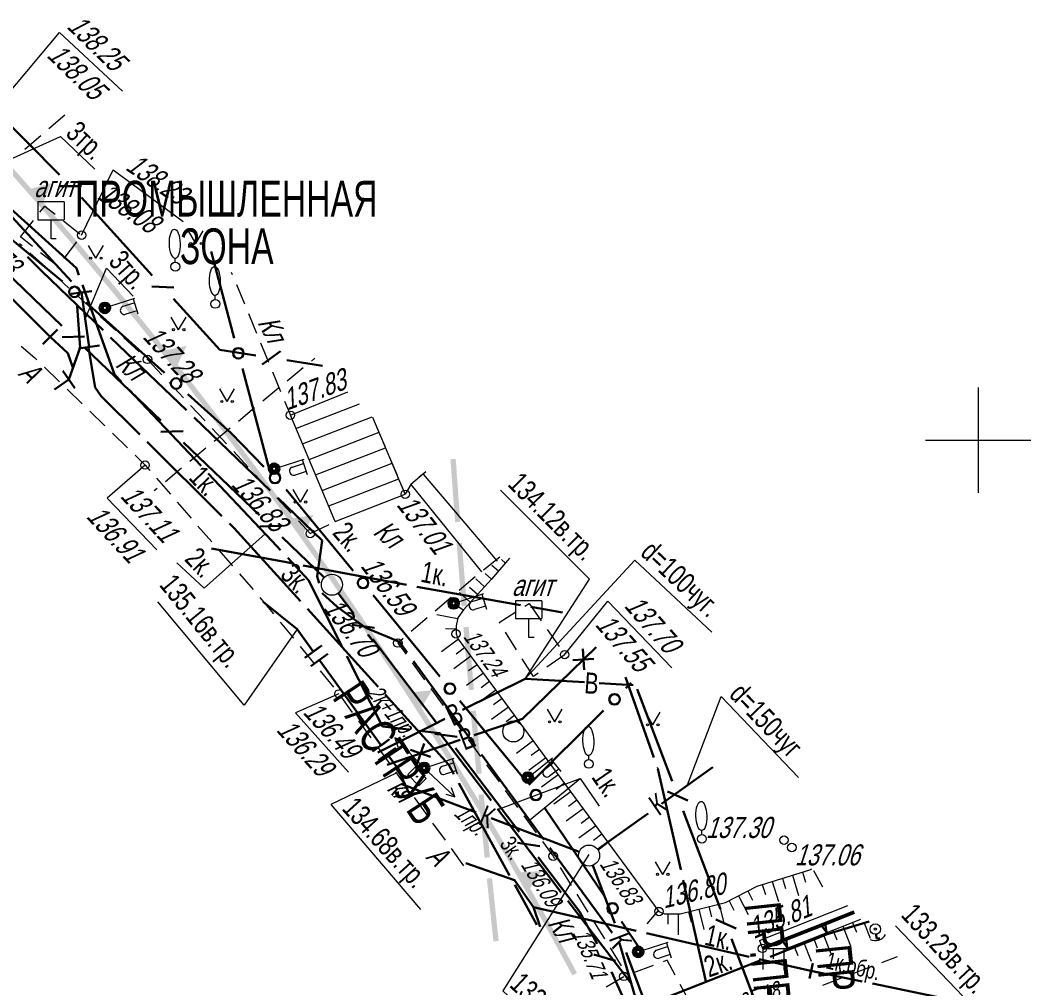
# Model space of a CAD drawing. Extents: x 10098 to 11902, y 8648 to 10202.
# Drawn here: x 10354.5 to 10402.5, y 9673.98 to 9719.96 of the extents above; entities that cross this region are included whole.
import ezdxf
from ezdxf.enums import TextEntityAlignment as Align

# ---------------------------------------------------------------- set-up
doc = ezdxf.new("R2010")
doc.units = 0
for name, color, linetype in [('1_Водопровод', 7, 'Continuous'), ('20_Строения', 7, 'Continuous'), ('21_Колодцы', 7, 'Continuous'), ('22_Столбы', 7, 'Continuous'), ('23_Ограждения', 7, 'Continuous'), ('25_Откосы', 7, 'Continuous'), ('38_Высотные_отметки', 7, 'Continuous'), ('50_Красные_линии', 7, 'Continuous'), ('51_Сетка_координат', 7, 'Continuous'), ('52_Топонимика', 7, 'Continuous')]:
    doc.layers.add(name, color=color, linetype=linetype)
for name, color, linetype, lineweight in [('4_Канализация', 16, 'Continuous', 30), ('5_Газопровод', 16, 'Continuous', 30), ('7_Электрокабели', 1, 'Continuous', 30), ('8_Связь', 3, 'Continuous', 30)]:
    doc.layers.add(name, color=color, linetype=linetype, lineweight=lineweight)
doc.styles.add('mggt', font='russian_1251.shx', dxfattribs={"width": 0.75, "oblique": 18, "height": 1})
doc.styles.add('Style-RUSSIAN_1251', font='RUSSIAN_1251.shx')

msp = doc.modelspace()

# ---------------------------------------------------------------- hatches: boundary and pattern name
at = {"layer": '50_Красные_линии', "linetype": 'Continuous', "lineweight": 25}
for points in [[(10354.471, 9712.572), (10354.118, 9712.968), (10353.931, 9712.801), (10354.284, 9712.406), (10354.594, 9712.054), (10354.782, 9712.219)], [(10355.308, 9711.623), (10354.782, 9712.219), (10354.594, 9712.054), (10355.12, 9711.458), (10355.254, 9711.303), (10355.443, 9711.468)], [(10355.962, 9712.204), (10354.881, 9711.918), (10355.212, 9711.543)], [(10355.961, 9712.195), (10355.962, 9712.204), (10355.212, 9711.543), (10355.214, 9711.54), (10355.54, 9711.166)], [(10356.099, 9710.713), (10355.443, 9711.468), (10355.254, 9711.303), (10355.911, 9710.549)], [(10356.139, 9710.668), (10356.099, 9710.713), (10355.911, 9710.549), (10355.95, 9710.504), (10356.562, 9709.791), (10356.752, 9709.954)], [(10356.964, 9709.708), (10356.752, 9709.954), (10356.562, 9709.791), (10356.773, 9709.546), (10357.21, 9709.031), (10357.401, 9709.193)], [(10357.782, 9708.743), (10357.401, 9709.193), (10357.21, 9709.031), (10357.591, 9708.582), (10357.854, 9708.267), (10358.046, 9708.428)], [(10358.595, 9707.772), (10358.046, 9708.428), (10357.854, 9708.267), (10358.403, 9707.612), (10358.495, 9707.5), (10358.688, 9707.66)], [(10359.325, 9706.889), (10358.688, 9707.66), (10358.495, 9707.5), (10359.132, 9706.73)], [(10359.401, 9706.797), (10359.325, 9706.889), (10359.132, 9706.73), (10359.208, 9706.638), (10359.765, 9705.956), (10359.959, 9706.114)], [(10360.202, 9705.816), (10359.959, 9706.114), (10359.765, 9705.956), (10360.007, 9705.659), (10360.394, 9705.18), (10360.588, 9705.336)], [(10360.996, 9704.831), (10360.588, 9705.336), (10360.394, 9705.18), (10360.801, 9704.674), (10361.019, 9704.4), (10361.214, 9704.556)], [(10361.784, 9703.84), (10361.214, 9704.556), (10361.019, 9704.4), (10361.587, 9703.685), (10361.64, 9703.618), (10361.837, 9703.772)], [(10362.392, 9704.481), (10361.298, 9704.25), (10361.609, 9703.858)], [(10362.278, 9704.231), (10362.392, 9704.481), (10361.609, 9703.858), (10361.685, 9703.763), (10361.919, 9703.466)], [(10362.454, 9702.985), (10361.837, 9703.772), (10361.64, 9703.618), (10362.258, 9702.831)], [(10362.565, 9702.844), (10362.454, 9702.985), (10362.258, 9702.831), (10362.368, 9702.691), (10362.871, 9702.042), (10363.068, 9702.195)], [(10363.34, 9701.844), (10363.068, 9702.195), (10362.871, 9702.042), (10363.142, 9701.691), (10363.48, 9701.25), (10363.678, 9701.402)], [(10364.109, 9700.839), (10363.678, 9701.402), (10363.48, 9701.25), (10363.91, 9700.687), (10364.085, 9700.455), (10364.285, 9700.606)], [(10364.872, 9699.828), (10364.285, 9700.606), (10364.085, 9700.455), (10364.672, 9699.678), (10364.687, 9699.658), (10364.888, 9699.807)], [(10365.485, 9699.005), (10364.888, 9699.807), (10364.687, 9699.658), (10365.285, 9698.856)], [(10365.628, 9698.813), (10365.485, 9699.005), (10365.285, 9698.856), (10365.427, 9698.665), (10365.878, 9698.051), (10366.079, 9698.199)], [(10375.343, 9696.908), (10375.185, 9699.109), (10374.935, 9699.091), (10375.094, 9696.89), (10375.153, 9696.099), (10375.403, 9696.117)], [(10366.378, 9697.794), (10366.079, 9698.199), (10365.878, 9698.051), (10366.176, 9697.646), (10366.467, 9697.244), (10366.669, 9697.391)], [(10367.121, 9696.769), (10366.669, 9697.391), (10366.467, 9697.244), (10366.918, 9696.623), (10367.053, 9696.435), (10367.256, 9696.58)], [(10367.838, 9695.767), (10367.256, 9696.58), (10367.053, 9696.435), (10367.635, 9695.622)], [(10368.428, 9696.446), (10367.324, 9696.27), (10367.615, 9695.864)], [(10368.177, 9695.967), (10368.428, 9696.446), (10367.615, 9695.864), (10367.756, 9695.667), (10367.905, 9695.456)], [(10367.857, 9695.74), (10367.838, 9695.767), (10367.635, 9695.622), (10367.654, 9695.595), (10368.211, 9694.806), (10368.415, 9694.95)], [(10375.509, 9694.709), (10375.478, 9695.12), (10375.229, 9695.101), (10375.26, 9694.69), (10375.434, 9692.49), (10375.465, 9692.11), (10375.714, 9692.13), (10375.683, 9692.51)], [(10368.588, 9694.706), (10368.415, 9694.95), (10368.211, 9694.806), (10368.383, 9694.562), (10368.784, 9693.987), (10368.989, 9694.13)], [(10369.311, 9693.668), (10368.989, 9694.13), (10368.784, 9693.987), (10369.106, 9693.525), (10369.353, 9693.166), (10369.559, 9693.307)], [(10370.028, 9692.625), (10369.559, 9693.307), (10369.353, 9693.166), (10369.822, 9692.484), (10369.918, 9692.342), (10370.125, 9692.482)], [(10370.686, 9691.654), (10370.125, 9692.482), (10369.918, 9692.342), (10370.48, 9691.514)], [(10370.739, 9691.577), (10370.686, 9691.654), (10370.48, 9691.514), (10370.531, 9691.437), (10371.036, 9690.684), (10371.243, 9690.823)], [(10371.443, 9690.525), (10371.243, 9690.823), (10371.036, 9690.684), (10371.234, 9690.387), (10371.588, 9689.851), (10371.797, 9689.989)], [(10375.865, 9690.311), (10375.797, 9691.134), (10375.548, 9691.113), (10375.616, 9690.29), (10375.803, 9688.124), (10376.052, 9688.145)], [(10372.14, 9689.469), (10371.797, 9689.989), (10371.588, 9689.851), (10371.931, 9689.332), (10372.136, 9689.016), (10372.346, 9689.152)], [(10372.83, 9688.408), (10372.346, 9689.152), (10372.136, 9689.016), (10372.62, 9688.272), (10372.681, 9688.178), (10372.891, 9688.313)], [(10373.431, 9687.471), (10372.891, 9688.313), (10372.681, 9688.178), (10373.221, 9687.336)], [(10374.055, 9688.119), (10372.943, 9688), (10373.214, 9687.579)], [(10373.643, 9687.425), (10374.055, 9688.119), (10373.214, 9687.579), (10373.408, 9687.276), (10373.483, 9687.158)], [(10373.514, 9687.343), (10373.431, 9687.471), (10373.221, 9687.336), (10373.303, 9687.208), (10373.756, 9686.493), (10373.967, 9686.626)], [(10376.253, 9685.917), (10376.142, 9687.15), (10375.893, 9687.127), (10376.004, 9685.894), (10376.169, 9684.139), (10376.418, 9684.163)], [(10374.191, 9686.273), (10373.967, 9686.626), (10373.756, 9686.493), (10373.979, 9686.14), (10374.287, 9685.646), (10374.5, 9685.779)], [(10374.861, 9685.2), (10374.5, 9685.779), (10374.287, 9685.646), (10374.649, 9685.068), (10374.815, 9684.798), (10375.028, 9684.929)], [(10375.524, 9684.122), (10375.028, 9684.929), (10374.815, 9684.798), (10375.311, 9683.991), (10375.338, 9683.947), (10375.552, 9684.076)], [(10376.071, 9683.221), (10375.552, 9684.076), (10375.338, 9683.947), (10375.857, 9683.092)], [(10376.181, 9683.04), (10376.071, 9683.221), (10375.857, 9683.092), (10375.967, 9682.911), (10376.371, 9682.235), (10376.586, 9682.363)], [(10376.673, 9681.525), (10376.513, 9683.168), (10376.264, 9683.144), (10376.424, 9681.5), (10376.56, 9680.158), (10376.809, 9680.183)], [(10376.831, 9681.953), (10376.586, 9682.363), (10376.371, 9682.235), (10376.616, 9681.826), (10376.881, 9681.376), (10377.097, 9681.503)], [(10377.474, 9680.863), (10377.097, 9681.503), (10376.881, 9681.376), (10377.258, 9680.737), (10377.387, 9680.514), (10377.603, 9680.64)], [(10378.106, 9679.775), (10377.603, 9680.64), (10377.387, 9680.514), (10377.89, 9679.649)], [(10378.109, 9679.769), (10378.106, 9679.775), (10377.89, 9679.649), (10377.893, 9679.644), (10378.386, 9678.782), (10378.603, 9678.907)], [(10379.259, 9679.522), (10378.143, 9679.459), (10378.391, 9679.025)], [(10378.664, 9678.628), (10379.259, 9679.522), (10378.391, 9679.025), (10378.63, 9678.609), (10378.64, 9678.591)], [(10377.125, 9677.136), (10376.91, 9679.188), (10376.661, 9679.162), (10376.876, 9677.11), (10376.977, 9676.179), (10377.225, 9676.206)], [(10378.738, 9678.67), (10378.603, 9678.907), (10378.386, 9678.782), (10378.521, 9678.547), (10378.879, 9677.913), (10379.097, 9678.036)], [(10379.36, 9677.568), (10379.097, 9678.036), (10378.879, 9677.913), (10379.142, 9677.446), (10379.367, 9677.041), (10379.586, 9677.163)], [(10379.975, 9676.462), (10379.586, 9677.163), (10379.367, 9677.041), (10379.757, 9676.341), (10379.852, 9676.167), (10380.071, 9676.287)], [(10380.551, 9675.41), (10380.071, 9676.287), (10379.852, 9676.167), (10380.332, 9675.29)], [(10380.583, 9675.352), (10380.551, 9675.41), (10380.332, 9675.29), (10380.364, 9675.232), (10380.726, 9674.564), (10380.946, 9674.683)]]:
    msp.add_hatch(color=8, dxfattribs=at).paths.add_polyline_path(points)

# ---------------------------------------------------------------- linework, layer by layer
at = {"layer": '1_Водопровод', "color": 8, "linetype": 'Continuous', "lineweight": 30}
for p, q in [((10378.352, 9686.762), (10381.856, 9690.166)), ((10375.511, 9687.179), (10378.476, 9688.661)), ((10378.476, 9688.661), (10381.308, 9688.498)), ((10381.993, 9688.458), (10383.607, 9688.365)), ((10371.481, 9685.165), (10374.074, 9686.461)), ((10374.074, 9686.461), (10374.668, 9686.758)), ((10376.057, 9685.981), (10378.352, 9686.762)), ((10371.93, 9684.575), (10375.396, 9685.756))]:
    msp.add_line(p, q, dxfattribs=at)
at = {"layer": '1_Водопровод', "color": 8, "linetype": 'Continuous', "lineweight": 15}
for points in [[(10378.476, 9688.661), (10381.537, 9693.393), (10377.317, 9697.63)], [(10378.476, 9688.661), (10383.693, 9694.302), (10387.344, 9690.87)]]:
    msp.add_lwpolyline(points, dxfattribs=at)
at = {"layer": '1_Водопровод', "color": 8, "linetype": 'Continuous', "lineweight": 30}
for points in [[(10381.22, 9690.078), (10381.284, 9689.08)], [(10380.753, 9689.547), (10381.751, 9689.611)], [(10373.68, 9685.586), (10373.345, 9684.643)], [(10373.041, 9685.282), (10373.984, 9684.946)]]:
    msp.add_lwpolyline(points, dxfattribs=at)
at = {"layer": '20_Строения', "color": 8, "linetype": 'Continuous', "lineweight": 15}
for p, q in [((10373.758, 9698.494), (10373.055, 9697.9)), ((10377.167, 9694.258), (10373.649, 9698.385)), ((10373.055, 9697.9), (10376.406, 9693.751))]:
    msp.add_line(p, q, dxfattribs=at)
for points in [[(10367.332, 9701.185), (10370.059, 9702.298)], [(10367.596, 9700.561), (10370.607, 9701.735)], [(10369.463, 9696.137), (10367.332, 9701.185)], [(10367.907, 9699.824), (10371.212, 9701.112)], [(10372.786, 9697.432), (10371.249, 9701.074)], [(10368.218, 9699.087), (10371.541, 9700.381)], [(10368.529, 9698.349), (10371.852, 9699.644)], [(10368.841, 9697.612), (10372.164, 9698.907)], [(10369.152, 9696.875), (10372.475, 9698.169)], [(10369.463, 9696.137), (10372.786, 9697.432)]]:
    msp.add_lwpolyline(points, dxfattribs=at)
at = {"layer": '21_Колодцы', "color": 8, "lineweight": 9}
for centre in [(10369.304, 9693.133), (10377.921, 9686.159), (10381.518, 9680.261)]:
    msp.add_circle(centre, 0.5, dxfattribs=at)
at = {"layer": '22_Столбы', "color": 8, "lineweight": 15}
for p, q in [((10356.586, 9711.327), (10355.336, 9711.327)), ((10355.336, 9711.327), (10355.336, 9710.477)), ((10356.586, 9711.327), (10356.586, 9710.477)), ((10355.336, 9710.477), (10356.586, 9710.477)), ((10355.961, 9709.577), (10355.961, 9710.475)), ((10356.211, 9709.577), (10355.961, 9709.577)), ((10359.391, 9706.366), (10359.914, 9706.536)), ((10360.037, 9706.155), (10359.514, 9705.985)), ((10367.428, 9698.724), (10367.951, 9698.894)), ((10368.074, 9698.513), (10367.551, 9698.344)), ((10375.956, 9692.329), (10376.48, 9692.498)), ((10379.28, 9692.373), (10378.03, 9692.373)), ((10378.03, 9692.373), (10378.03, 9691.523)), ((10379.28, 9692.373), (10379.28, 9691.523)), ((10376.603, 9692.118), (10376.08, 9691.948)), ((10378.03, 9691.523), (10379.28, 9691.523)), ((10378.655, 9690.623), (10378.655, 9691.521)), ((10378.905, 9690.623), (10378.655, 9690.623)), ((10373.51, 9684.603), (10372.293, 9685.861)), ((10374.553, 9684.503), (10375.077, 9684.673)), ((10379.398, 9684.345), (10379.829, 9684.687)), ((10373.258, 9684.458), (10372.904, 9684.105)), ((10372.904, 9684.105), (10373.434, 9683.574)), ((10373.258, 9684.458), (10373.788, 9683.927)), ((10373.865, 9684.251), (10375.139, 9683.052)), ((10375.2, 9684.292), (10374.677, 9684.122)), ((10380.077, 9684.373), (10379.646, 9684.031)), ((10373.434, 9683.574), (10373.788, 9683.927)), ((10384.725, 9675.765), (10385.248, 9675.935)), ((10385.371, 9675.554), (10384.848, 9675.385))]:
    msp.add_line(p, q, dxfattribs=at)
at = {"layer": '22_Столбы', "color": 8, "linetype": 'Continuous', "lineweight": 15}
for p, q in [((10368.499, 9703.902), (10368.329, 9703.762)), ((10367.944, 9703.443), (10367.173, 9702.806)), ((10366.787, 9702.488), (10366.016, 9701.851)), ((10365.631, 9701.532), (10364.86, 9700.896)), ((10364.475, 9700.577), (10363.704, 9699.94)), ((10363.318, 9699.622), (10362.547, 9698.985)), ((10362.162, 9698.666), (10361.391, 9698.029)), ((10361.005, 9697.711), (10360.86, 9697.595))]:
    msp.add_line(p, q, dxfattribs=at)
at = {"layer": '22_Столбы', "color": 8, "lineweight": 15}
for points in [[(10358.758, 9706.363), (10359.947, 9706.748)], [(10359.855, 9706.718), (10360.086, 9706.005)], [(10366.795, 9698.721), (10367.984, 9699.106)], [(10367.892, 9699.076), (10368.123, 9698.363)], [(10375.324, 9692.326), (10376.513, 9692.711)], [(10376.42, 9692.681), (10376.652, 9691.968)], [(10372.715, 9685.712), (10372.293, 9685.861), (10372.427, 9685.434)], [(10373.921, 9684.5), (10375.11, 9684.885)], [(10375.017, 9684.855), (10375.249, 9684.142)], [(10378.806, 9684.12), (10379.785, 9684.897)], [(10379.709, 9684.837), (10380.175, 9684.249)], [(10374.711, 9683.181), (10375.139, 9683.052), (10374.985, 9683.472)], [(10384.092, 9675.762), (10385.281, 9676.147)], [(10385.189, 9676.117), (10385.42, 9675.404)]]:
    msp.add_lwpolyline(points, dxfattribs=at)
at = {"layer": '22_Столбы', "color": 8, "lineweight": 30}
for centre, radius in [((10358.52, 9706.286), 0.25), ((10358.52, 9706.286), 0.175), ((10358.52, 9706.286), 0.1), ((10366.557, 9698.644), 0.25), ((10366.557, 9698.644), 0.175), ((10366.557, 9698.644), 0.1), ((10375.086, 9692.249), 0.25), ((10375.086, 9692.249), 0.175), ((10375.086, 9692.249), 0.1), ((10373.683, 9684.423), 0.25), ((10373.683, 9684.423), 0.175), ((10373.683, 9684.423), 0.1), ((10378.61, 9683.965), 0.25), ((10378.61, 9683.965), 0.175), ((10378.61, 9683.965), 0.1), ((10383.854, 9675.685), 0.25), ((10383.854, 9675.685), 0.175), ((10383.854, 9675.685), 0.1)]:
    msp.add_circle(centre, radius, dxfattribs=at)
at = {"layer": '22_Столбы', "color": 8, "lineweight": 9}
for centre, radius in [((10373.346, 9684.016), 0.025), ((10395.118, 9676.767), 0.25), ((10395.118, 9676.767), 0.05)]:
    msp.add_circle(centre, radius, dxfattribs=at)
for centre, radius, start, end in [((10359.452, 9706.176), 0.2, 107.9511, 287.9511), ((10367.489, 9698.534), 0.2, 107.9511, 287.9511), ((10376.018, 9692.139), 0.2, 107.9511, 287.9511), ((10374.615, 9684.313), 0.2, 107.9511, 287.9511), ((10379.522, 9684.188), 0.2, 128.431, 308.431), ((10395.118, 9676.767), 0.55, 242.54, 332.54), ((10384.786, 9675.575), 0.2, 107.9511, 287.9511)]:
    msp.add_arc(centre, radius, start, end, dxfattribs=at)
at = {"layer": '23_Ограждения', "color": 8, "linetype": 'Continuous', "lineweight": 15}
for p, q in [((10356.613, 9715.454), (10355.856, 9714.8)), ((10355.478, 9714.472), (10354.722, 9713.818)), ((10355.433, 9710.837), (10355.66, 9711.126)), ((10355.66, 9711.126), (10356.157, 9710.735)), ((10354.505, 9709.658), (10355.123, 9710.444)), ((10356.55, 9710.426), (10357.336, 9709.808)), ((10355.075, 9709.21), (10354.505, 9709.658)), ((10354.471, 9709.354), (10354.59, 9709.246)), ((10357.173, 9709.429), (10356.564, 9708.637)), ((10354.961, 9708.91), (10355.701, 9708.238)), ((10356.254, 9708.282), (10355.468, 9708.901)), ((10356.071, 9707.902), (10356.812, 9707.229)), ((10364.521, 9707.993), (10364.573, 9707.867)), ((10364.764, 9707.405), (10365.145, 9706.481)), ((10357.182, 9706.893), (10357.922, 9706.221)), ((10358.293, 9705.885), (10359.033, 9705.213)), ((10365.336, 9706.019), (10365.718, 9705.094)), ((10359.403, 9704.877), (10360.144, 9704.205)), ((10354.536, 9704.469), (10355.19, 9703.912)), ((10365.909, 9704.632), (10366.29, 9703.708)), ((10355.19, 9703.912), (10355.291, 9703.813)), ((10360.514, 9703.869), (10360.545, 9703.841)), ((10360.545, 9703.841), (10361.228, 9703.11)), ((10355.65, 9703.465), (10356.367, 9702.768)), ((10366.481, 9703.246), (10366.863, 9702.321)), ((10356.725, 9702.419), (10357.442, 9701.722)), ((10361.569, 9702.745), (10362.251, 9702.014)), ((10367.054, 9701.859), (10367.332, 9701.185)), ((10357.801, 9701.374), (10358.518, 9700.676)), ((10362.593, 9701.648), (10363.275, 9700.917)), ((10363.616, 9700.552), (10364.299, 9699.821)), ((10371.829, 9699.699), (10371.44, 9700.62)), ((10358.876, 9700.328), (10359.593, 9699.631)), ((10364.64, 9699.456), (10365.323, 9698.725)), ((10359.952, 9699.282), (10360.429, 9698.818)), ((10372.413, 9698.317), (10372.024, 9699.238)), ((10360.429, 9698.818), (10360.648, 9698.566)), ((10373.758, 9698.494), (10373.437, 9698.223)), ((10360.975, 9698.188), (10361.63, 9697.432)), ((10365.664, 9698.359), (10366.346, 9697.628)), ((10372.786, 9697.432), (10372.607, 9697.856)), ((10373.055, 9697.9), (10372.786, 9697.432)), ((10361.958, 9697.054), (10362.613, 9696.299)), ((10366.688, 9697.263), (10367.37, 9696.532)), ((10367.711, 9696.167), (10368.275, 9695.563)), ((10362.941, 9695.921), (10363.596, 9695.165)), ((10368.275, 9695.563), (10369.175, 9695.998)), ((10363.923, 9694.788), (10364.578, 9694.032)), ((10377.279, 9694.447), (10376.497, 9693.824)), ((10364.906, 9693.654), (10365.561, 9692.899)), ((10376.115, 9693.502), (10375.355, 9692.852)), ((10365.887, 9692.52), (10366.521, 9691.746)), ((10374.975, 9692.527), (10374.215, 9691.878)), ((10378.466, 9692.115), (10378.67, 9692.244)), ((10378.67, 9692.244), (10379.239, 9691.422)), ((10377.243, 9691.343), (10378.043, 9691.848)), ((10366.838, 9691.36), (10367.472, 9690.586)), ((10373.835, 9691.553), (10373.075, 9690.903)), ((10377.272, 9691.297), (10377.243, 9691.343)), ((10378.079, 9690.033), (10377.541, 9690.876)), ((10379.524, 9691.011), (10380.094, 9690.189)), ((10372.694, 9690.578), (10372.436, 9690.357)), ((10372.436, 9690.357), (10372.825, 9689.824)), ((10367.788, 9690.199), (10368.422, 9689.426)), ((10380.329, 9689.787), (10379.512, 9689.21)), ((10373.119, 9689.419), (10373.708, 9688.611)), ((10378.885, 9688.768), (10378.347, 9689.611)), ((10368.739, 9689.039), (10369.373, 9688.266)), ((10379.103, 9688.922), (10378.885, 9688.768)), ((10369.686, 9687.876), (10370.273, 9687.066)), ((10374.002, 9688.207), (10374.591, 9687.399)), ((10374.885, 9686.995), (10375.474, 9686.186)), ((10370.566, 9686.661), (10371.153, 9685.852)), ((10375.768, 9685.782), (10376.357, 9684.974)), ((10371.447, 9685.447), (10372.034, 9684.638)), ((10376.652, 9684.57), (10377.24, 9683.761)), ((10372.328, 9684.233), (10372.915, 9683.423)), ((10377.535, 9683.357), (10378.124, 9682.549)), ((10373.208, 9683.018), (10373.795, 9682.209)), ((10378.418, 9682.145), (10379.007, 9681.336)), ((10374.089, 9681.804), (10374.676, 9680.995)), ((10379.301, 9680.932), (10379.812, 9680.231)), ((10374.969, 9680.59), (10375.556, 9679.78)), ((10379.812, 9680.231), (10379.882, 9680.119)), ((10380.146, 9679.694), (10380.674, 9678.845)), ((10380.937, 9678.42), (10381.465, 9677.57)), ((10381.729, 9677.146), (10382.257, 9676.296)), ((10382.521, 9675.872), (10383.049, 9675.022)), ((10395.425, 9675.176), (10396.161, 9675.456)), ((10384.569, 9675.04), (10383.632, 9674.689)), ((10385.222, 9675.285), (10385.037, 9675.216)), ((10385.603, 9674.579), (10385.222, 9675.285)), ((10394.023, 9674.642), (10394.958, 9674.998)), ((10382.338, 9674.022), (10383.169, 9674.516)), ((10392.622, 9674.108), (10393.556, 9674.464)), ((10386.316, 9673.259), (10385.841, 9674.139))]:
    msp.add_line(p, q, dxfattribs=at)
at = {"layer": '23_Ограждения', "color": 8, "linetype": 'Continuous', "lineweight": 50}
for p, q in [((10394.104, 9677.571), (10392.643, 9676.992)), ((10392.643, 9676.992), (10390.784, 9676.256)), ((10390.784, 9676.256), (10389.754, 9675.848))]:
    msp.add_line(p, q, dxfattribs=at)
at = {"layer": '23_Ограждения', "color": 8, "linetype": 'Continuous', "lineweight": 30}
for p, q in [((10392.55, 9676.956), (10392.791, 9676.62)), ((10392.791, 9676.62), (10392.736, 9677.029)), ((10390.691, 9676.219), (10390.931, 9675.884)), ((10390.931, 9675.884), (10390.877, 9676.293))]:
    msp.add_line(p, q, dxfattribs=at)
at = {"layer": '23_Ограждения', "color": 8, "linetype": 'Continuous', "lineweight": 15}
for points in [[(10389.607, 9676.22), (10393.802, 9677.882)], [(10389.607, 9676.22), (10389.754, 9675.848)]]:
    msp.add_lwpolyline(points, dxfattribs=at)
at = {"layer": '25_Откосы', "color": 8, "linetype": 'Continuous', "lineweight": 15}
for p, q in [((10377.541, 9694.16), (10377.352, 9694.323)), ((10376.889, 9693.402), (10376.579, 9693.669)), ((10377.215, 9693.781), (10376.901, 9694.051)), ((10376.551, 9693.034), (10376.134, 9693.417)), ((10375.875, 9692.297), (10375.364, 9692.767)), ((10376.213, 9692.665), (10375.845, 9693.004)), ((10375.539, 9691.927), (10375.126, 9692.209)), ((10375.274, 9691.507), (10374.292, 9691.694)), ((10375.205, 9691.013), (10374.705, 9691.031)), ((10375.313, 9690.538), (10374.507, 9689.945)), ((10375.609, 9690.136), (10375.207, 9689.839)), ((10375.906, 9689.733), (10375.1, 9689.14)), ((10376.202, 9689.33), (10375.799, 9689.034)), ((10376.499, 9688.928), (10375.693, 9688.335)), ((10376.795, 9688.525), (10376.392, 9688.229)), ((10377.091, 9688.122), (10376.286, 9687.53)), ((10377.388, 9687.72), (10376.985, 9687.423)), ((10377.684, 9687.317), (10376.879, 9686.724)), ((10377.981, 9686.915), (10377.578, 9686.618)), ((10378.87, 9685.707), (10378.065, 9685.114)), ((10379.167, 9685.304), (10378.764, 9685.008)), ((10379.463, 9684.901), (10378.658, 9684.308)), ((10380.056, 9684.096), (10379.251, 9683.503)), ((10380.353, 9683.693), (10379.95, 9683.397)), ((10380.649, 9683.291), (10379.844, 9682.698)), ((10380.945, 9682.888), (10380.543, 9682.592)), ((10381.242, 9682.486), (10380.437, 9681.893)), ((10381.835, 9681.68), (10381.03, 9681.087)), ((10381.538, 9682.083), (10381.136, 9681.787)), ((10382.131, 9681.278), (10381.729, 9680.981)), ((10382.428, 9680.875), (10381.928, 9680.507)), ((10391.179, 9679.324), (10391.471, 9678.368)), ((10391.658, 9679.47), (10391.804, 9678.992)), ((10392.172, 9679.558), (10392.614, 9678.771)), ((10389.745, 9678.886), (10389.891, 9678.408)), ((10390.223, 9679.032), (10390.515, 9678.076)), ((10390.701, 9679.178), (10390.847, 9678.7)), ((10388.61, 9678.347), (10389.074, 9677.461)), ((10389.053, 9678.579), (10389.285, 9678.136)), ((10387.212, 9677.834), (10387.332, 9677.348)), ((10387.698, 9677.954), (10387.938, 9676.983)), ((10388.167, 9678.115), (10388.399, 9677.672)), ((10384.799, 9677.654), (10384.268, 9677.011)), ((10385.253, 9677.497), (10385.253, 9676.997)), ((10385.753, 9677.497), (10385.753, 9676.497)), ((10386.242, 9677.594), (10386.362, 9677.108)), ((10386.727, 9677.714), (10386.967, 9676.743)), ((10393.568, 9676.899), (10393.935, 9675.969)), ((10394.033, 9677.083), (10394.216, 9676.618)), ((10394.565, 9677.097), (10394.865, 9676.337)), ((10392.173, 9676.348), (10392.356, 9675.883)), ((10392.638, 9676.532), (10393.005, 9675.602)), ((10393.103, 9676.716), (10393.286, 9676.251)), ((10391.243, 9675.98), (10391.427, 9675.515)), ((10391.708, 9676.164), (10392.075, 9675.234)), ((10389.768, 9675.848), (10389.767, 9674.848)), ((10390.268, 9675.847), (10390.268, 9675.347)), ((10390.768, 9675.846), (10390.767, 9674.846))]:
    msp.add_line(p, q, dxfattribs=at)
for points in [[(10377.744, 9694.395), (10376.882, 9693.394), (10375.55, 9691.944), (10375.282, 9691.551), (10375.211, 9691.176), (10375.198, 9690.798), (10375.302, 9690.552), (10384.839, 9677.6), (10385.109, 9677.497), (10385.852, 9677.497), (10388.005, 9678.03), (10389.496, 9678.81)], [(10389.496, 9678.81), (10392.007, 9679.577), (10392.102, 9679.63)], [(10389.754, 9675.848), (10390.903, 9675.846), (10394.427, 9677.239)]]:
    msp.add_lwpolyline(points, dxfattribs=at)
at = {"layer": '38_Высотные_отметки', "color": 8, "lineweight": 15}
for p, q in [((10362.841, 9709.35), (10362.491, 9709.95)), ((10362.841, 9709.35), (10363.191, 9709.95)), ((10358.096, 9708.649), (10357.746, 9709.249)), ((10358.096, 9708.649), (10358.446, 9709.249)), ((10362.024, 9705.251), (10361.674, 9705.851)), ((10362.024, 9705.251), (10362.374, 9705.851)), ((10364.323, 9701.838), (10363.973, 9702.438)), ((10364.323, 9701.838), (10364.673, 9702.438)), ((10367.808, 9697.061), (10367.458, 9697.661)), ((10367.808, 9697.061), (10368.158, 9697.661)), ((10379.89, 9686.619), (10379.54, 9687.219)), ((10379.89, 9686.619), (10380.24, 9687.219)), ((10384.541, 9686.476), (10384.191, 9687.076)), ((10384.541, 9686.476), (10384.891, 9687.076)), ((10385.016, 9679.366), (10384.666, 9679.966)), ((10385.016, 9679.366), (10385.366, 9679.966))]:
    msp.add_line(p, q, dxfattribs=at)
at = {"layer": '38_Высотные_отметки', "color": 8, "linetype": 'Continuous', "lineweight": 15}
for p, q in [((10361.86, 9708.456), (10361.86, 9708.639)), ((10363.763, 9706.685), (10363.763, 9706.868)), ((10381.504, 9684.824), (10381.504, 9685.007)), ((10386.874, 9681.262), (10386.874, 9681.445))]:
    msp.add_line(p, q, dxfattribs=at)
for points, elevation in [([(10353.828, 9716.353), (10356.369, 9719.373), (10359.354, 9716.586)], 138.256), ([(10357.416, 9709.745), (10358.919, 9712.841), (10362.243, 9710.392)], 138.081), ([(10369.633, 9687.943), (10367.572, 9687.048), (10370.099, 9684.231)], 136.498)]:
    msp.add_lwpolyline(points, dxfattribs=dict(at, elevation=elevation))
for points in [[(10360.429, 9698.818), (10358.621, 9697.246), (10360.985, 9694.786)], [(10380.329, 9689.787), (10382.41, 9692.344), (10385.448, 9689.189)]]:
    msp.add_lwpolyline(points, dxfattribs=at)
at = {"layer": '38_Высотные_отметки', "color": 8, "lineweight": 9}
for centre, radius in [((10357.416, 9709.745, 138.081), 0.2), ((10362.591, 9709.35), 0.05), ((10363.091, 9709.35), 0.05), ((10357.846, 9708.649), 0.05), ((10358.346, 9708.649), 0.05), ((10361.774, 9705.251), 0.05), ((10362.274, 9705.251), 0.05), ((10360.545, 9703.841, 137.276), 0.2), ((10364.073, 9701.838), 0.05), ((10364.573, 9701.838), 0.05), ((10367.332, 9701.185, 137.832), 0.2), ((10360.429, 9698.818, 136.911), 0.2), ((10372.786, 9697.432, 137.01), 0.2), ((10367.558, 9697.061), 0.05), ((10368.058, 9697.061), 0.05), ((10368.275, 9695.563, 136.832), 0.2), ((10375.198, 9690.798, 137.242), 0.2), ((10372.436, 9690.357, 136.59), 0.2), ((10380.358, 9689.807, 137.546), 0.2), ((10369.637, 9687.943, 136.288), 0.2), ((10379.64, 9686.619), 0.05), ((10380.14, 9686.619), 0.05), ((10384.291, 9686.476), 0.05), ((10384.791, 9686.476), 0.05), ((10390.778, 9680.992, 137.298), 0.2), ((10391.151, 9680.643, 137.063), 0.2), ((10379.812, 9680.231, 136.087), 0.2), ((10384.766, 9679.366), 0.05), ((10385.266, 9679.366), 0.05), ((10384.839, 9677.6, 136.795), 0.2), ((10389.754, 9675.848, 135.809), 0.2), ((10383.169, 9674.516, 135.715), 0.2)]:
    msp.add_circle(centre, radius, dxfattribs=at)
at = {"layer": '38_Высотные_отметки', "color": 8, "linetype": 'Continuous', "lineweight": 9}
for centre in [(10361.864, 9708.249), (10363.767, 9706.477), (10381.508, 9684.617), (10386.878, 9681.054)]:
    msp.add_circle(centre, 0.21, dxfattribs=at)
for centre in [(10361.839, 9709.337), (10363.741, 9707.565), (10381.483, 9685.705), (10386.852, 9682.142)]:
    msp.add_ellipse(centre, major_axis=(-0.018, 0.695), ratio=0.369829, start_param=0, end_param=6.283175, dxfattribs=at)
at = {"layer": '4_Канализация', "color": 8, "linetype": 'Continuous', "lineweight": 30}
for p, q in [((10387.4, 9684.465), (10384.953, 9682.716)), ((10372.629, 9683.656), (10376.156, 9682.309)), ((10384.323, 9682.266), (10383.845, 9681.924)), ((10376.866, 9682.038), (10381.051, 9680.439)), ((10383.845, 9681.924), (10381.925, 9680.552)), ((10381.696, 9679.794), (10382.741, 9677.051)), ((10383.275, 9675.649), (10384.941, 9671.274))]:
    msp.add_line(p, q, dxfattribs=at)
at = {"layer": '4_Канализация', "color": 8, "linetype": 'Continuous', "lineweight": 15}
for points in [[(10386.2, 9683.625), (10387.8, 9687.813), (10391.472, 9683.972)], [(10381.504, 9680.311), (10377.427, 9673.833), (10381.737, 9669.775)]]:
    msp.add_lwpolyline(points, dxfattribs=at)
at = {"layer": '51_Сетка_координат', "color": 8, "lineweight": 15}
for points in [[(10400, 9702.5), (10400, 9697.5)], [(10397.5, 9700), (10402.5, 9700)]]:
    msp.add_lwpolyline(points, dxfattribs=at)
at = {"layer": '5_Газопровод', "color": 8, "linetype": 'Continuous', "lineweight": 30}
for p, q in [((10366.045, 9692.312), (10367.645, 9691.026)), ((10367.645, 9691.026), (10368.419, 9689.953)), ((10368.014, 9689.661), (10368.825, 9690.246)), ((10368.306, 9689.255), (10369.117, 9689.84)), ((10368.419, 9689.953), (10368.825, 9690.246)), ((10368.712, 9689.548), (10371.637, 9685.493)), ((10371.232, 9685.2), (10372.043, 9685.786)), ((10371.637, 9685.493), (10372.043, 9685.786)), ((10371.524, 9684.795), (10372.335, 9685.38)), ((10371.93, 9685.088), (10372.418, 9684.411)), ((10372.418, 9684.411), (10372.97, 9683.207))]:
    msp.add_line(p, q, dxfattribs=at)
at = {"layer": '5_Газопровод', "color": 8, "linetype": 'Continuous', "lineweight": 15}
for points in [[(10367.645, 9691.026), (10365.137, 9687.403), (10361.033, 9692.324)], [(10372.355, 9684.183), (10369.246, 9682.681), (10373.508, 9677.695)], [(10393.26, 9669.226), (10400.02, 9672.807), (10396.075, 9676.919)]]:
    msp.add_lwpolyline(points, dxfattribs=at)
at = {"layer": '7_Электрокабели', "color": 8, "linetype": 'Continuous', "lineweight": 30}
for p, q in [((10355.92, 9704.914), (10347.843, 9712.968)), ((10353.546, 9711.219), (10356.93, 9707.538)), ((10353.716, 9711.302), (10357.164, 9708.174)), ((10352.646, 9710.715), (10356.508, 9707.539)), ((10354.842, 9708.714), (10355.548, 9708.016)), ((10363.567, 9708.974), (10364.664, 9704.855)), ((10357.164, 9708.174), (10357.281, 9707.85)), ((10355.548, 9708.016), (10358.431, 9705.233)), ((10356.915, 9706.951), (10357.905, 9707.089)), ((10357.268, 9707.17), (10357.4, 9707.026)), ((10357.45, 9707.379), (10358.979, 9703.129)), ((10357.41, 9707.02), (10357.769, 9704.427)), ((10357.343, 9704.409), (10357.207, 9706.377)), ((10357.631, 9706.546), (10361.344, 9703.197)), ((10356.273, 9705.268), (10355.567, 9704.56)), ((10355.92, 9704.914), (10356.753, 9704.131)), ((10358.791, 9704.885), (10359.186, 9704.504)), ((10356.813, 9702.881), (10357.343, 9704.409)), ((10357.274, 9704.358), (10358.264, 9704.496)), ((10357.737, 9704.389), (10358.052, 9702.504)), ((10359.186, 9704.504), (10362.397, 9701.423)), ((10356.753, 9704.131), (10357.004, 9703.451)), ((10356.527, 9703.291), (10357.099, 9702.471)), ((10365.05, 9703.406), (10366.337, 9698.574)), ((10356.813, 9702.881), (10356.13, 9702.405)), ((10358.979, 9703.129), (10359.311, 9702.778)), ((10358.052, 9702.504), (10358.338, 9702.085)), ((10359.654, 9702.414), (10363.089, 9698.781)), ((10358.338, 9702.085), (10360.172, 9700.268)), ((10362.458, 9702.193), (10364.507, 9700.345)), ((10362.758, 9701.076), (10365.213, 9698.721)), ((10360.527, 9699.916), (10364.078, 9696.396)), ((10364.507, 9700.345), (10366.073, 9698.742)), ((10365.213, 9698.721), (10366.366, 9697.615)), ((10363.432, 9698.417), (10366.469, 9695.204)), ((10367.134, 9697.657), (10370.307, 9693.793)), ((10366.727, 9697.268), (10368.842, 9695.239)), ((10364.433, 9696.044), (10364.666, 9695.814)), ((10364.666, 9695.814), (10367.807, 9692.355)), ((10366.469, 9695.204), (10366.863, 9694.78)), ((10368.842, 9695.239), (10368.603, 9693.53)), ((10363.579, 9694.858), (10367.142, 9694.196)), ((10367.142, 9694.196), (10367.445, 9694.139)), ((10367.204, 9694.414), (10368.196, 9693.346)), ((10367.936, 9694.047), (10372.851, 9693.125)), ((10368.196, 9693.346), (10369.791, 9690.183)), ((10368.603, 9693.53), (10368.698, 9693.2)), ((10368.841, 9692.723), (10369.545, 9692.079)), ((10373.343, 9693.036), (10378.265, 9692.161)), ((10371.259, 9692.634), (10373.584, 9689.803)), ((10368.143, 9691.985), (10370.558, 9689.326)), ((10369.545, 9692.079), (10370.912, 9691.085)), ((10378.758, 9692.074), (10380.261, 9691.807)), ((10370.912, 9691.085), (10372.508, 9690.413)), ((10372.508, 9690.413), (10372.876, 9689.909)), ((10373.584, 9689.803), (10374.432, 9688.77)), ((10370.017, 9689.737), (10371.7, 9686.4)), ((10370.558, 9689.326), (10371.503, 9688.281)), ((10373.171, 9689.505), (10376.119, 9685.467)), ((10383.248, 9688.735), (10384.592, 9684.928)), ((10383.26, 9688.214), (10383.511, 9688.465)), ((10371.838, 9687.911), (10374.86, 9684.57)), ((10375.384, 9687.611), (10378.558, 9683.747)), ((10378.665, 9683.616), (10382.199, 9687.153)), ((10371.7, 9686.4), (10372.953, 9686.25)), ((10373.45, 9686.19), (10374.431, 9686.073)), ((10374.431, 9686.073), (10376.862, 9682.882)), ((10376.414, 9685.063), (10378.945, 9681.597)), ((10374.86, 9684.57), (10375.098, 9684.136)), ((10384.782, 9684.389), (10385.872, 9679.592)), ((10375.339, 9683.697), (10377.744, 9679.314)), ((10377.165, 9682.484), (10379.75, 9679.091)), ((10379.415, 9682.516), (10381.291, 9679.763)), ((10378.945, 9681.597), (10379.365, 9681.027)), ((10379.661, 9680.624), (10381.372, 9678.298)), ((10375.67, 9679.906), (10377.984, 9679.09)), ((10381.291, 9679.763), (10382.219, 9678.377)), ((10377.984, 9679.09), (10378.884, 9677.805)), ((10377.985, 9678.875), (10379.03, 9676.97)), ((10379.75, 9679.091), (10380.199, 9678.509)), ((10385.984, 9679.096), (10387.088, 9674.219)), ((10381.372, 9678.298), (10382.608, 9676.585)), ((10378.884, 9677.805), (10379.201, 9676.88)), ((10378.884, 9677.805), (10383.757, 9676.686)), ((10380.504, 9678.113), (10383.557, 9674.154)), ((10383.054, 9677.13), (10383.992, 9675.729)), ((10392.874, 9676.542), (10394.818, 9677.134)), ((10384.244, 9676.574), (10389.118, 9675.455)), ((10390.113, 9675.454), (10392.874, 9676.542)), ((10395.151, 9676.519), (10395.178, 9676.315)), ((10382.901, 9676.179), (10382.963, 9676.093)), ((10382.963, 9676.093), (10384.147, 9672.031)), ((10395.178, 9676.315), (10395.322, 9676.319)), ((10384.996, 9673.437), (10389.648, 9675.27)), ((10389.605, 9675.343), (10392.048, 9674.782)), ((10392.143, 9675.147), (10391.985, 9674.413)), ((10392.048, 9674.782), (10394.49, 9674.277)), ((10394.979, 9674.175), (10398.018, 9673.546))]:
    msp.add_line(p, q, dxfattribs=at)
at = {"layer": '7_Электрокабели', "color": 8, "linetype": 'Continuous', "lineweight": 15}
for p, q in [((10384.758, 9684.457), (10384.782, 9684.389)), ((10385.872, 9679.592), (10385.874, 9679.583))]:
    msp.add_line(p, q, dxfattribs=at)
for points in [[(10351.967, 9712.416), (10356.416, 9714.425), (10358.042, 9712.877)], [(10357.57, 9705.725), (10358.593, 9708.177), (10359.855, 9706.841)], [(10366.138, 9695.554), (10363.228, 9692.969), (10361.936, 9694.178)], [(10377.189, 9682.452), (10381.102, 9683.918)], [(10378.692, 9681.944), (10381.102, 9683.918), (10382.005, 9682.605)]]:
    msp.add_lwpolyline(points, dxfattribs=at)
at = {"layer": '7_Электрокабели', "color": 8, "linetype": 'Continuous', "lineweight": 30}
for centre in [(10357.074, 9707.048), (10364.857, 9704.131), (10361.901, 9702.695), (10366.598, 9698.206), (10370.783, 9693.213), (10374.908, 9688.19), (10382.73, 9687.683), (10378.992, 9683.136), (10382.636, 9677.754)]:
    msp.add_circle(centre, 0.25, dxfattribs=at)
at = {"layer": '8_Связь', "color": 8, "linetype": 'Continuous', "lineweight": 30}
for p, q in [((10352.847, 9716.164), (10356.358, 9712.605)), ((10357.415, 9712.068), (10356.355, 9712.075)), ((10357.404, 9711.53), (10360.768, 9707.831)), ((10352.874, 9708.894), (10356.482, 9705.432)), ((10361.802, 9707.251), (10360.743, 9707.301)), ((10361.777, 9706.721), (10363.977, 9704.302)), ((10357.554, 9704.924), (10356.493, 9704.902)), ((10357.565, 9704.394), (10361.173, 9700.932)), ((10363.977, 9704.302), (10365.686, 9704.031)), ((10366.856, 9704.225), (10365.997, 9703.602)), ((10367.167, 9703.796), (10368.864, 9703.527)), ((10362.244, 9700.424), (10361.184, 9700.402)), ((10362.255, 9699.894), (10365.863, 9696.432)), ((10366.935, 9695.924), (10365.874, 9695.902)), ((10366.946, 9695.394), (10368.938, 9693.475)), ((10369.598, 9692.729), (10370.343, 9691.745)), ((10371.322, 9691.075), (10370.271, 9691.22)), ((10371.249, 9690.55), (10374.269, 9686.565)), ((10383.801, 9688.166), (10385.458, 9683.791)), ((10375.248, 9685.895), (10374.197, 9686.039)), ((10375.176, 9685.369), (10378.196, 9681.384)), ((10386.207, 9682.872), (10385.24, 9683.308)), ((10385.989, 9682.389), (10387.759, 9677.712)), ((10379.174, 9680.714), (10378.123, 9680.859)), ((10379.102, 9680.189), (10381.064, 9677.6)), ((10381.064, 9677.6), (10381.9, 9676.061)), ((10388.508, 9676.793), (10387.541, 9677.229)), ((10388.29, 9676.31), (10390.06, 9671.633)), ((10382.766, 9675.251), (10381.749, 9675.552)), ((10382.585, 9674.727), (10383.229, 9673.301))]:
    msp.add_line(p, q, dxfattribs=at)

# ---------------------------------------------------------------- texts
at = {"layer": '1_Водопровод', "color": 8, "linetype": 'Continuous', "lineweight": 15, "style": 'mggt', "width": 0.75}
for s, rotation, p in [('134.12в.тр.', 314.9547, (10377.607, 9697.861)), ('d=100чуг.', 316.8373, (10383.906, 9694.584)), ('В                   ', 355.6447, (10381.268, 9687.979)), ('В                   ', 25.7053, (10375.036, 9686.383)), ('В                   ', 21.3321, (10375.588, 9685.244))]:
    msp.add_text(s, height=1, rotation=rotation, dxfattribs=at).set_placement(p)
at = {"layer": '22_Столбы', "color": 8, "lineweight": 15, "style": 'mggt', "oblique": 18, "width": 0.75}
for s, height, rotation, p in [('агит', 1, 359.9997, (10355.153, 9711.554)), ('агит', 1, 359.9997, (10377.848, 9692.6)), ('2к+1пр.', 0.8, 310.183, (10370.923, 9687.973)), ('1пр.', 0.8, 316.6139, (10375.052, 9682.217))]:
    msp.add_text(s, height=height, rotation=rotation, dxfattribs=at).set_placement(p)
at = {"layer": '22_Столбы', "color": 8, "linetype": 'Continuous', "lineweight": 15, "style": 'mggt', "oblique": 18, "width": 0.75}
msp.add_text('кя                  ', height=1, rotation=314.8865, dxfattribs=at).set_placement((10371.864, 9683.403))
at = {"layer": '38_Высотные_отметки', "color": 8, "linetype": 'Continuous', "lineweight": 15, "style": 'mggt', "oblique": 18, "width": 0.75}
for s, height, rotation, p in [('138.25    ', 1, 315.788, (10356.671, 9719.617, 138.256)), ('138.05    ', 1, 315.788, (10355.717, 9718.244, 138.046)), ('138.23    ', 1, 325.4411, (10359.448, 9712.886)), ('138.08    ', 1, 325.4411, (10358.098, 9711.519, 138.081)), ('137.73    ', 1, 316.8235, (10351.661, 9709.89, 137.732)), ('137.28    ', 1, 312.6189, (10360.274, 9704.885, 137.276)), ('137.83    ', 1, 19.9634, (10367.174, 9701.406, 137.832)), ('136.83    ', 1, 311.4508, (10364.476, 9697.871, 136.832)), ('137.11   ', 1, 312.7914, (10359.21, 9697.312, 137.11)), ('137.01    ', 1, 307.9032, (10372.337, 9696.922, 137.01)), ('136.91    ', 1, 312.7914, (10357.594, 9696.348, 136.911)), ('136.59    ', 1, 306.9831, (10370.631, 9694.015, 136.59)), ('136.70    ', 1, 307.5845, (10368.851, 9692.025, 136.705)), ('137.70    ', 1, 311.2241, (10383.148, 9692.104, 137.706)), ('137.55    ', 1, 311.2241, (10381.767, 9691.215, 137.546)), ('137.24    ', 0.8, 306.1527, (10375.514, 9690.657, 137.242)), ('136.49    ', 1, 312.3526, (10367.886, 9687.041, 136.498)), ('136.29    ', 1, 312.3526, (10366.622, 9686.203, 136.288)), ('136.09    ', 0.8, 301.8916, (10378.253, 9679.83, 136.087)), ('136.83    ', 0.8, 304.412, (10381.986, 9679.861, 136.835)), ('136.80    ', 1, 13.6285, (10385.072, 9677.739, 136.795)), ('135.71    ', 0.8, 292.8728, (10380.713, 9676.598, 135.715))]:
    msp.add_text(s, height=height, rotation=rotation, dxfattribs=at).set_placement(p)
for s, p in [('137.30    ', (10387.062, 9681.096, 137.298)), ('137.06    ', (10391.287, 9679.792, 137.01))]:
    msp.add_text(s, height=1, dxfattribs=at).set_placement(p)
at = {"layer": '38_Высотные_отметки', "color": 8, "lineweight": 15, "style": 'mggt', "oblique": 18, "width": 0.75}
for s, height, rotation, p in [('135.81    ', 1, 21.9967, (10389.331, 9676.287, 135.809)), ('135.18    ', 0.8, 19.6794, (10388.329, 9672.696, 135.175))]:
    msp.add_text(s, height=height, rotation=rotation, dxfattribs=at).set_placement(p)
at = {"layer": '4_Канализация', "color": 8, "linetype": 'Continuous', "lineweight": 15, "style": 'mggt', "width": 0.75}
for s, rotation, p in [('d=150чуг', 313.7542, (10388.126, 9687.865)), ('К                   ', 34.1123, (10384.816, 9682.116)), ('К                   ', 337.743, (10376.215, 9681.758)), ('К                   ', 290.9051, (10382.441, 9676.331)), ('132.38лот.', 317.0188, (10377.69, 9674.055))]:
    msp.add_text(s, height=1, rotation=rotation, dxfattribs=at).set_placement(p)
at = {"layer": '50_Красные_линии', "color": 8, "linetype": 'Continuous', "lineweight": 53, "style": 'Style-RUSSIAN_1251', "width": 0.705883}
for s, p in [(' ПРОМЫШЛЕННАЯ', (10364.061, 9710.63)), (' ЗОНА', (10364.089, 9708.368))]:
    msp.add_text(s, height=1.7, dxfattribs=at).set_placement(p, align=Align.CENTER)
for s, rotation, p in [('РАСТРУБ', 303.2712, (10371.323, 9684.674)), ('ПР.ПРОЕЗД N1995', 276.0885, (10389.683, 9670.772)), ('ПР.ЭСТАКАДА', 275.8311, (10392.841, 9670.36))]:
    msp.add_text(s, height=1.7, rotation=rotation, dxfattribs=at).set_placement(p, align=Align.CENTER)
at = {"layer": '52_Топонимика', "color": 8, "lineweight": 15, "style": 'mggt', "oblique": 18, "width": 0.75}
for rotation, p in [(297.1761, (10365.751, 9705.6)), (319.118, (10358.968, 9703.536)), (319.2123, (10371.208, 9695.568)), (302.577, (10379.521, 9677.037))]:
    msp.add_text('Кл', height=1, rotation=rotation, dxfattribs=at).set_placement(p)
at = {"layer": '52_Топонимика', "color": 8, "linetype": 'Continuous', "lineweight": 15, "style": 'mggt', "oblique": 18, "width": 0.75}
for p in [(10354.358, 9703.122), (10373.722, 9680.152)]:
    msp.add_text('А', height=1, rotation=317.495, dxfattribs=at).set_placement(p)
at = {"layer": '5_Газопровод', "color": 8, "linetype": 'Continuous', "lineweight": 15, "style": 'mggt', "width": 0.75}
for s, rotation, p in [('135.16в.тр.', 309.2278, (10361.068, 9693.106)), ('134.68в.тр.', 312.1744, (10369.738, 9682.463)), ('133.23в.тр.', 313.079, (10396.29, 9677.397))]:
    msp.add_text(s, height=1, rotation=rotation, dxfattribs=at).set_placement(p)
at = {"layer": '7_Электрокабели', "color": 8, "linetype": 'Continuous', "lineweight": 15, "style": 'mggt', "width": 0.75}
for s, height, rotation, p in [('3тр.', 1, 316.5661, (10356.606, 9714.52)), ('3тр.', 1, 311.6268, (10358.65, 9708.458)), ('1к.', 1, 313.5932, (10362.454, 9698.181)), ('2к.', 1, 310.6237, (10369.288, 9695.568)), ('2к.', 1, 313.5932, (10362.262, 9694.306)), ('3к.', 1, 313.5932, (10366.799, 9693.558)), ('1к.', 1, 349.1239, (10373.473, 9693.279)), ('3к.', 0.8, 304.5311, (10377.238, 9680.812)), ('1к.', 1, 347.4613, (10386.953, 9676.028)), ('2к.', 1, 19.1499, (10387.205, 9674.459)), ('1к.обр.', 0.8, 346.8477, (10392.712, 9674.912))]:
    msp.add_text(s, height=height, rotation=rotation, dxfattribs=at).set_placement(p)
at = {"layer": '7_Электрокабели', "color": 8, "lineweight": 15, "style": 'mggt', "width": 0.75}
msp.add_text('1к.', height=1, rotation=304.5311, dxfattribs=at).set_placement((10381.6, 9683.988))

doc.saveas('drawing.dxf')
